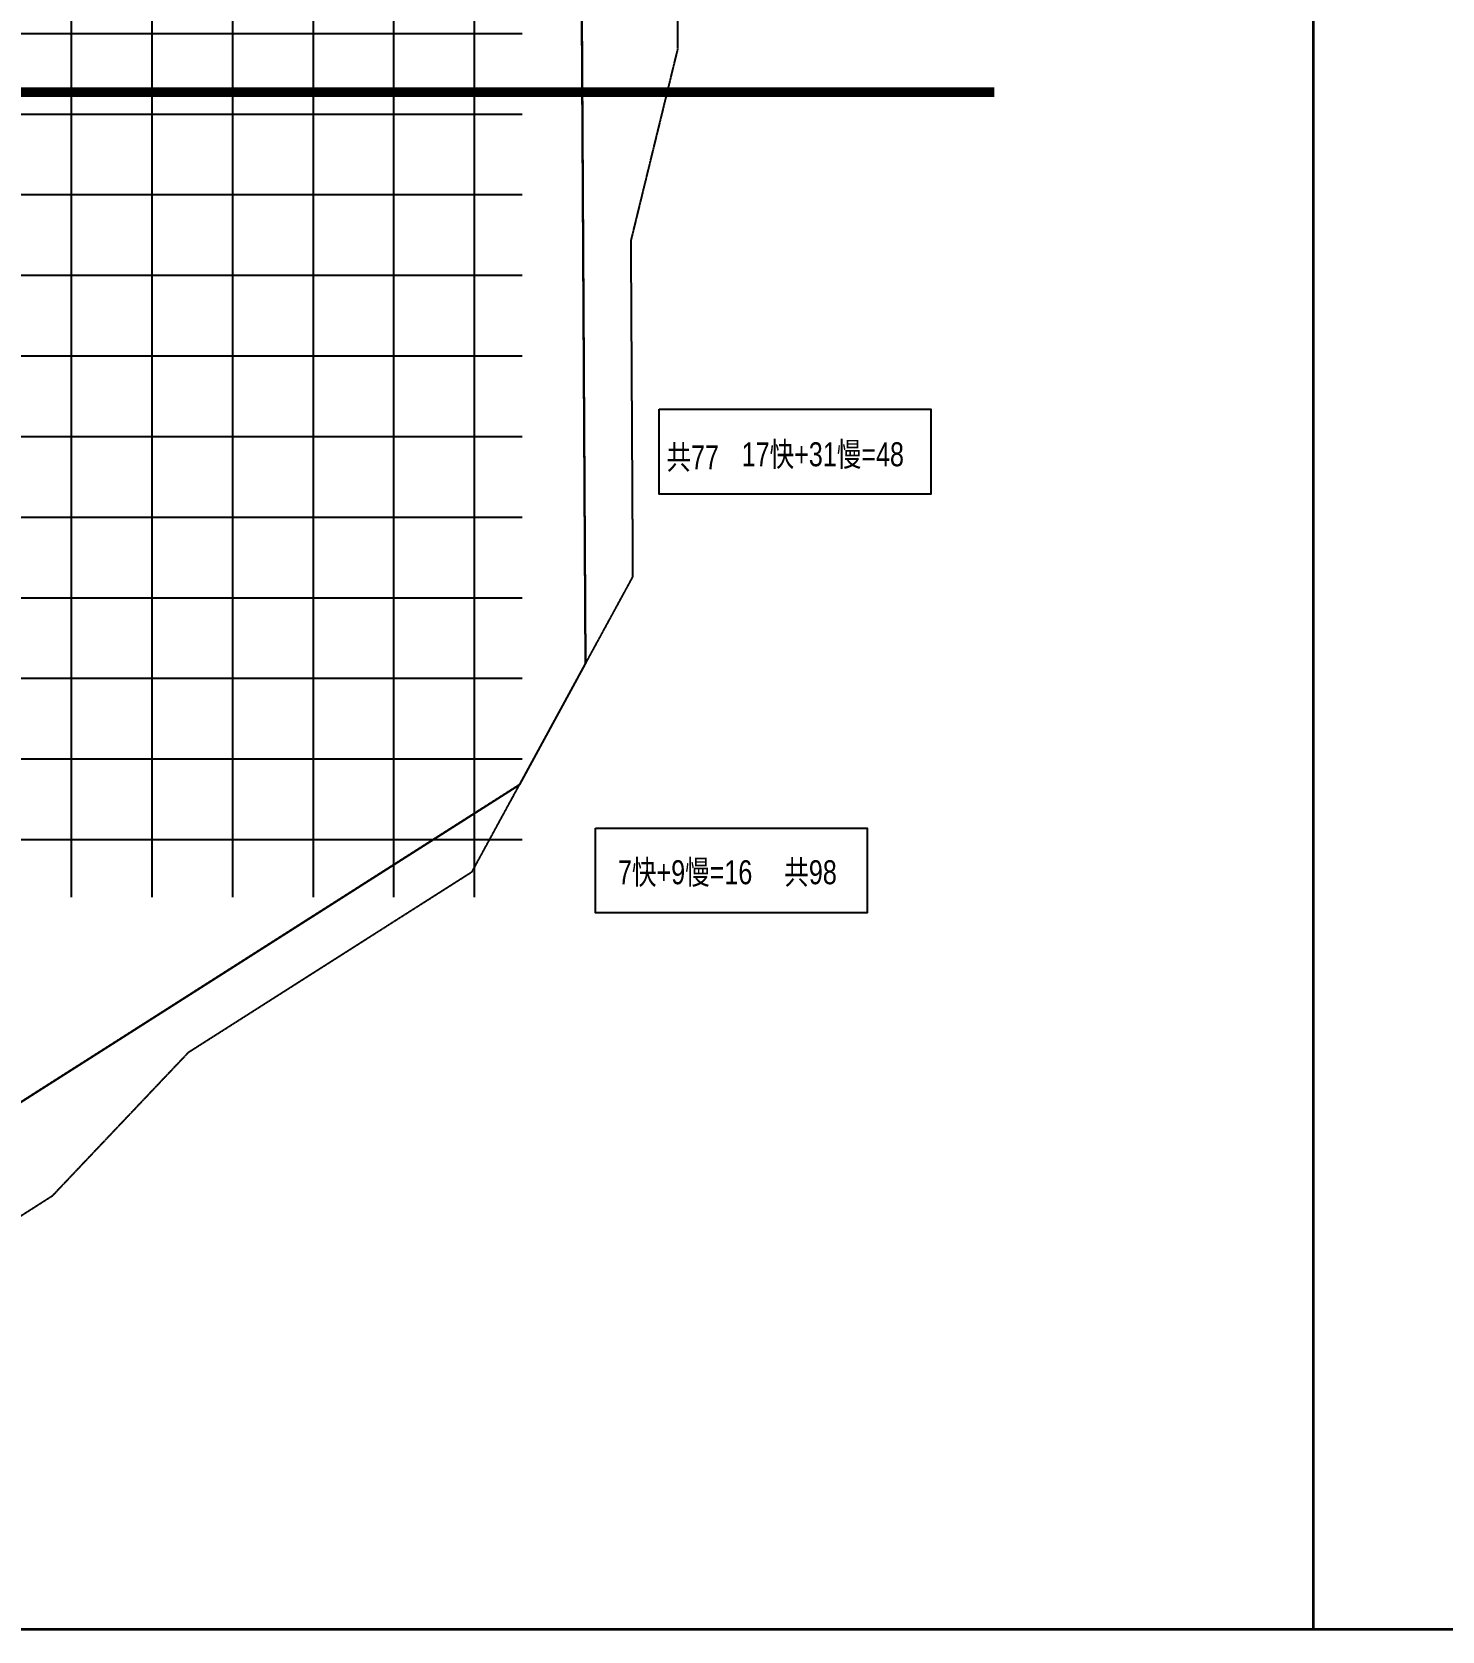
# Model space of a CAD drawing. Extents: x -1466470 to 922624, y -511729 to 590125.
# Drawn here: x -97446 to 49501, y -12216 to 154421 of the extents above; entities that cross this region are included whole.
import ezdxf

# ---------------------------------------------------------------- set-up
doc = ezdxf.new("R2010")
doc.units = 0
doc.header["$LTSCALE"] = 10
doc.header["$MEASUREMENT"] = 0
doc.linetypes.add('X-104 B2平面$0$ACAD_ISO04W100', pattern=[30, 24, -3, 0, -3])
doc.linetypes.add('X-104 B2平面$0$DOTE', pattern=[2.42, 2, -0.2, 0.02, -0.2])
doc.layers.add('X-104 B2平面$0$04-不打印_辅助线', color=165, linetype='Continuous', plot=False)
doc.layers.add('X-104 B2平面$0$04-不打印_面积', color=5, linetype='Continuous', plot=False)
doc.layers.add('X-104 B2平面$0$A_AXIS-轴线', color=9, linetype='X-104 B2平面$0$DOTE')
doc.layers.add('X-104 B2平面$0$M-用地 红线', color=20, linetype='X-104 B2平面$0$ACAD_ISO04W100')
doc.styles.add('X-104 B2平面$0$Arial', font='arial.ttf', dxfattribs={"width": 0.75, "height": 2.5})

# ---------------------------------------------------------------- blocks, each defined once
blk = doc.blocks.new('104 轴线')
for p, q in [((-33600, 142600), (-33600, -14400)), ((-25200, 142600), (-25200, -14400)), ((-16800, 142600), (-16800, -14400)), ((-8400, 142600), (-8400, -14400)), ((0, 142600), (0, -14400)), ((8400, 142578), (8400, -14422)), ((-52400, 75600), (13400, 75600)), ((-52400, 67200), (13400, 67200)), ((-139073, 58800), (13400, 58800)), ((-139073, 50400), (13400, 50400)), ((-139073, 42000), (13400, 42000)), ((-139073, 33600), (13400, 33600)), ((-139073, 25200), (13400, 25200)), ((-139073, 16800), (13400, 16800)), ((-139073, 8400), (13400, 8400)), ((-105000, 0), (13400, 0)), ((-105000, 0), (13400, 0)), ((-52368, -8400), (13400, -8400))]:
    blk.add_line(p, q)
at = {"layer": 'Defpoints'}
blk.add_lwpolyline([(13135, -2670), (19996, 9914), (18926, 200140), (-165691, 199501, 0.0648429), (-234306, 190322, 0.0648942), (-298282, 163874), (-300993, 152958), (-177498, -41043), (-162540, -55229), (-143745, -84755), (-123037, -89354), (13135, -2670)], format="xyb", close=True, dxfattribs=at)
blk = doc.blocks.new('X-104 B2平面$0$A$C63741260')
at = {"layer": 'X-104 B2平面$0$04-不打印_辅助线'}
blk.add_lwpolyline([(0, -1242375), (416150, -1242375), (416150, -948025), (0, -948025)], close=True, dxfattribs=at)
blk.add_lwpolyline([(0, -1242375), (416150, -1242375), (416150, -948025), (0, -948025)], close=True, dxfattribs=at)
blk.add_lwpolyline([(0, -1242375), (416150, -1242375), (416150, -948025), (0, -948025)], close=True, dxfattribs=at)
blk.add_lwpolyline([(0, -1242375), (416150, -1242375), (416150, -948025), (0, -948025)], close=True, dxfattribs=at)
at = {"layer": 'X-104 B2平面$0$04-不打印_面积'}
blk.add_lwpolyline([(0, -1242375), (416150, -1242375), (416150, -948025), (0, -948025)], close=True, dxfattribs=at)
blk = doc.blocks.new('X-104 B2平面')
at = {"layer": 'X-104 B2平面$0$04-不打印_辅助线', "const_width": 250}
for points in [[(-190030, -6020), (226120, -6020), (226120, 288330), (-190030, 288330)], [(226120, -6020), (642270, -6020), (642270, 288330), (226120, 288330)]]:
    blk.add_lwpolyline(points, close=True, dxfattribs=at)
at = {"layer": 'X-104 B2平面$0$04-不打印_辅助线', "color": 1}
for points in [[(157937, 121126), (186246, 121126), (186246, 112283), (157937, 112283)], [(151308, 77484), (179618, 77484), (179618, 68641), (151308, 68641)]]:
    blk.add_lwpolyline(points, close=True, dxfattribs=at)
at = {"layer": 'X-104 B2平面$0$M-用地 红线', "ltscale": 0.05}
for points in [[(150269, 94604), (155218, 103682), (155021, 138681), (159909, 158709), (159215, 281864), (139103, 301795), (-35476, 301191, 0.0374861), (-78019, 297848, 0.0374849), (-119585, 288192), (-136790, 276835), (-150600, 270983), (-164076, 264400), (-168009, 248564, -0.0648942), (-104033, 275012, -0.0648429), (-35418, 284191), (149199, 284830), (150269, 94604)], [(143408, 82020), (150269, 94604), (149199, 284830), (-35418, 284191, 0.0648429), (-104033, 275012, 0.0648942), (-168009, 248564), (-170720, 237648), (-47225, 43647), (-32267, 29461), (-13472, -65), (7236, -4664), (143408, 82020)], [(143408, 82020), (150269, 94604), (149199, 284830), (-35418, 284191, 0.0648429), (-104033, 275012, 0.0648942), (-168009, 248564), (-170720, 237648), (-47225, 43647), (-32267, 29461), (-13472, -65), (7236, -4664), (143408, 82020)]]:
    blk.add_lwpolyline(points, format="xyb", close=True, dxfattribs=at)
blk.add_lwpolyline([(143408, 82020), (7236, -4664), (14139, -6196), (43665, 12599), (63221, 19121), (94747, 39189), (108934, 54147), (138459, 72942), (143408, 82020)], close=True, dxfattribs=at)
at = {"layer": 'X-104 B2平面$0$04-不打印_辅助线'}
blk.add_blockref('X-104 B2平面$0$A$C63741260', (-190030, 1236355), dxfattribs=at)
at = {"layer": 'X-104 B2平面$0$A_AXIS-轴线', "rotation": 7.045863037328646e-07}
blk.add_blockref('104 轴线', (130274, 84690), dxfattribs=at)
at = {"layer": 'X-104 B2平面$0$04-不打印_辅助线', "color": 1, "style": 'X-104 B2平面$0$Arial', "width": 0.75}
for s, p in [('共77', (158701, 114872)), ('17快+31慢=48', (166542, 115183)), ('7快+9慢=16', (153655, 71628)), ('共98', (170988, 71628))]:
    blk.add_text(s, height=2500, dxfattribs=at).set_placement(p)

msp = doc.modelspace()

# ---------------------------------------------------------------- linework, layer by layer
at = {"layer": 'Defpoints', "color": 2, "linetype": 'ByBlock', "ltscale": 0.5, "const_width": 1000}
msp.add_lwpolyline([(-340509.6, 148141), (2842.6, 148141)], dxfattribs=at)

# ---------------------------------------------------------------- block references
msp.add_blockref('X-104 B2平面', (-190030.1, -6020))

doc.saveas('drawing.dxf')
